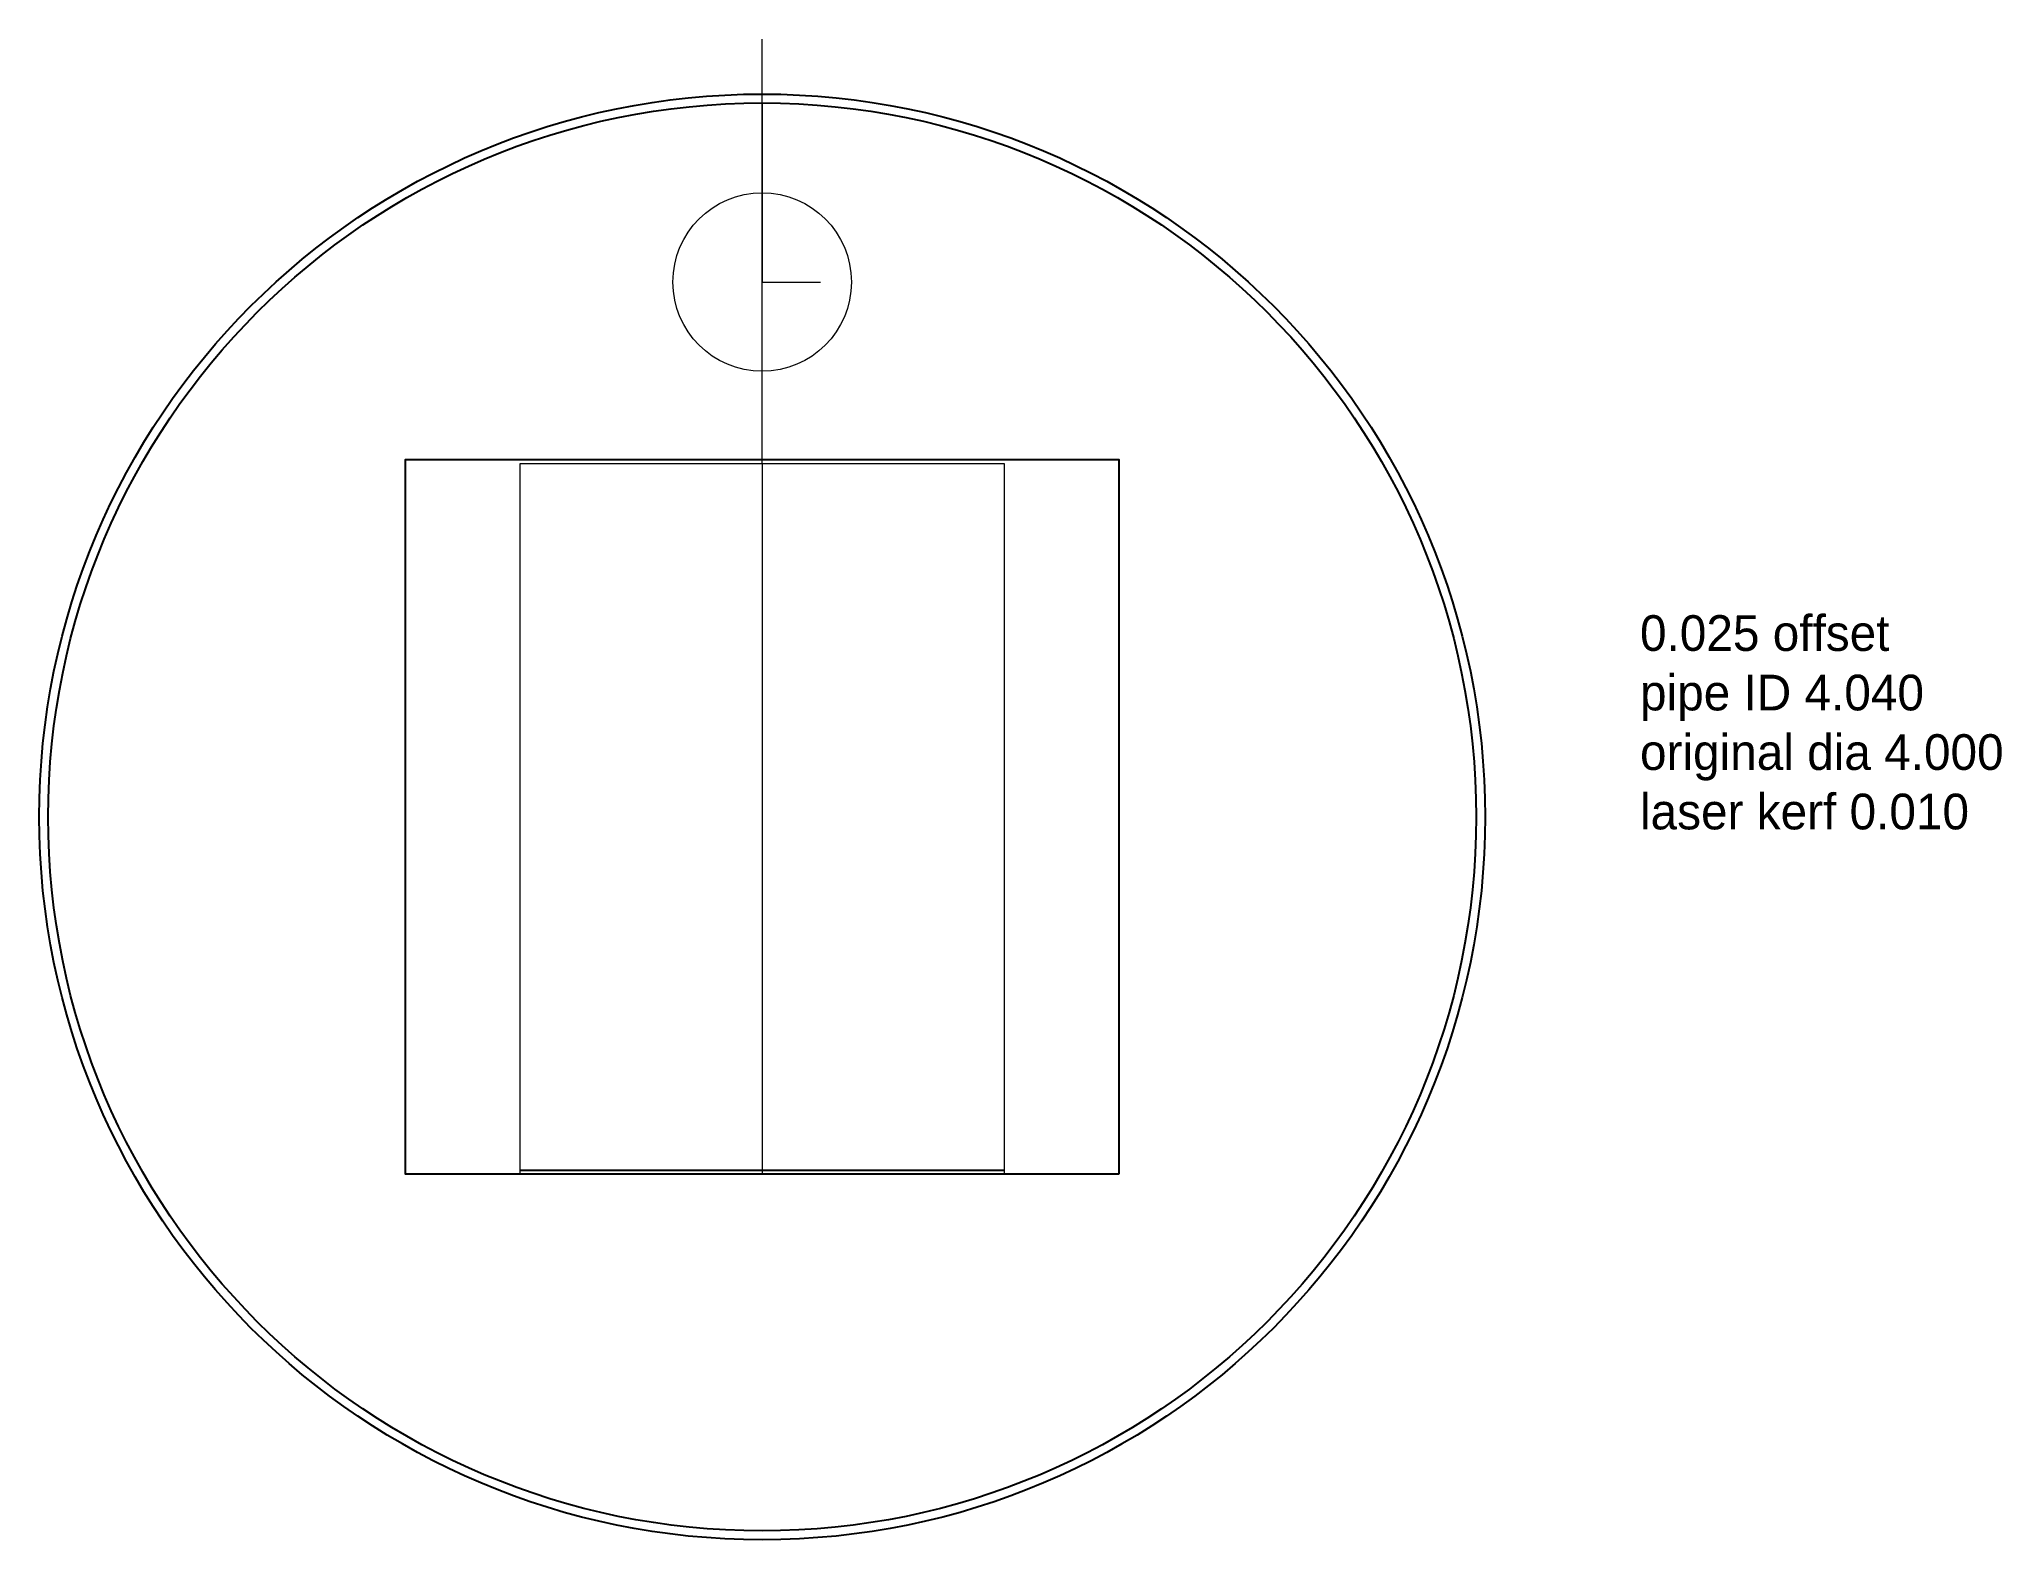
# Model space of a CAD drawing. Extents: x 0.07 to 5.57, y 0.01 to 4.22.
import ezdxf

# ---------------------------------------------------------------- set-up
doc = ezdxf.new("R2010")
doc.units = 0
doc.header["$MEASUREMENT"] = 0
doc.layers.add('holes', color=1, linetype='Continuous')
doc.layers.add('outline', color=3, linetype='Continuous')

msp = doc.modelspace()

# ---------------------------------------------------------------- linework, layer by layer
at = {"linetype": 'Continuous', "lineweight": 0, "flags": 128}
for points in [[(2.0929, 3.0265), (2.0929, 4.2151)], [(2.0929, 4.0365), (2.0929, 3.5349), (2.2562, 3.5349)], [(2.0929, 3.0265), (2.0929, 1.0365)]]:
    msp.add_lwpolyline(points, dxfattribs=at)
at = {"linetype": 'Continuous', "flags": 128}
msp.add_lwpolyline([(3.0929, 1.0365), (3.0929, 3.0365), (1.0929, 3.0365), (1.0929, 1.0365)], close=True, dxfattribs=at)
at = {"linetype": 'Continuous'}
msp.add_circle((2.0929, 2.0365), 2, dxfattribs=at)
at = {"layer": 'holes', "linetype": 'Continuous', "lineweight": 0, "flags": 128}
msp.add_lwpolyline([(1.4149, 1.0365), (1.4149, 3.0265), (2.7709, 3.0265), (2.7709, 1.0365)], dxfattribs=at)
at = {"layer": 'holes', "linetype": 'Continuous', "flags": 128}
msp.add_lwpolyline([(1.4149, 1.0465), (2.7709, 1.0465)], dxfattribs=at)
at = {"layer": 'holes', "linetype": 'Continuous', "lineweight": 0}
msp.add_circle((2.0929, 3.5349), 0.25, dxfattribs=at)
at = {"layer": 'outline', "linetype": 'Continuous'}
msp.add_circle((2.0929, 2.0365), 2.025, dxfattribs=at)

# ---------------------------------------------------------------- texts
at = {"linetype": 'Continuous', "lineweight": 0}
for s, p in [('0.025 offset', (4.5519, 2.5016)), ('pipe ID 4.040', (4.5519, 2.3349)), ('original dia 4.000', (4.5519, 2.1682)), ('laser kerf 0.010', (4.5519, 2.0016))]:
    msp.add_text(s, height=0.1, dxfattribs=at).set_placement(p)

doc.saveas('drawing.dxf')
